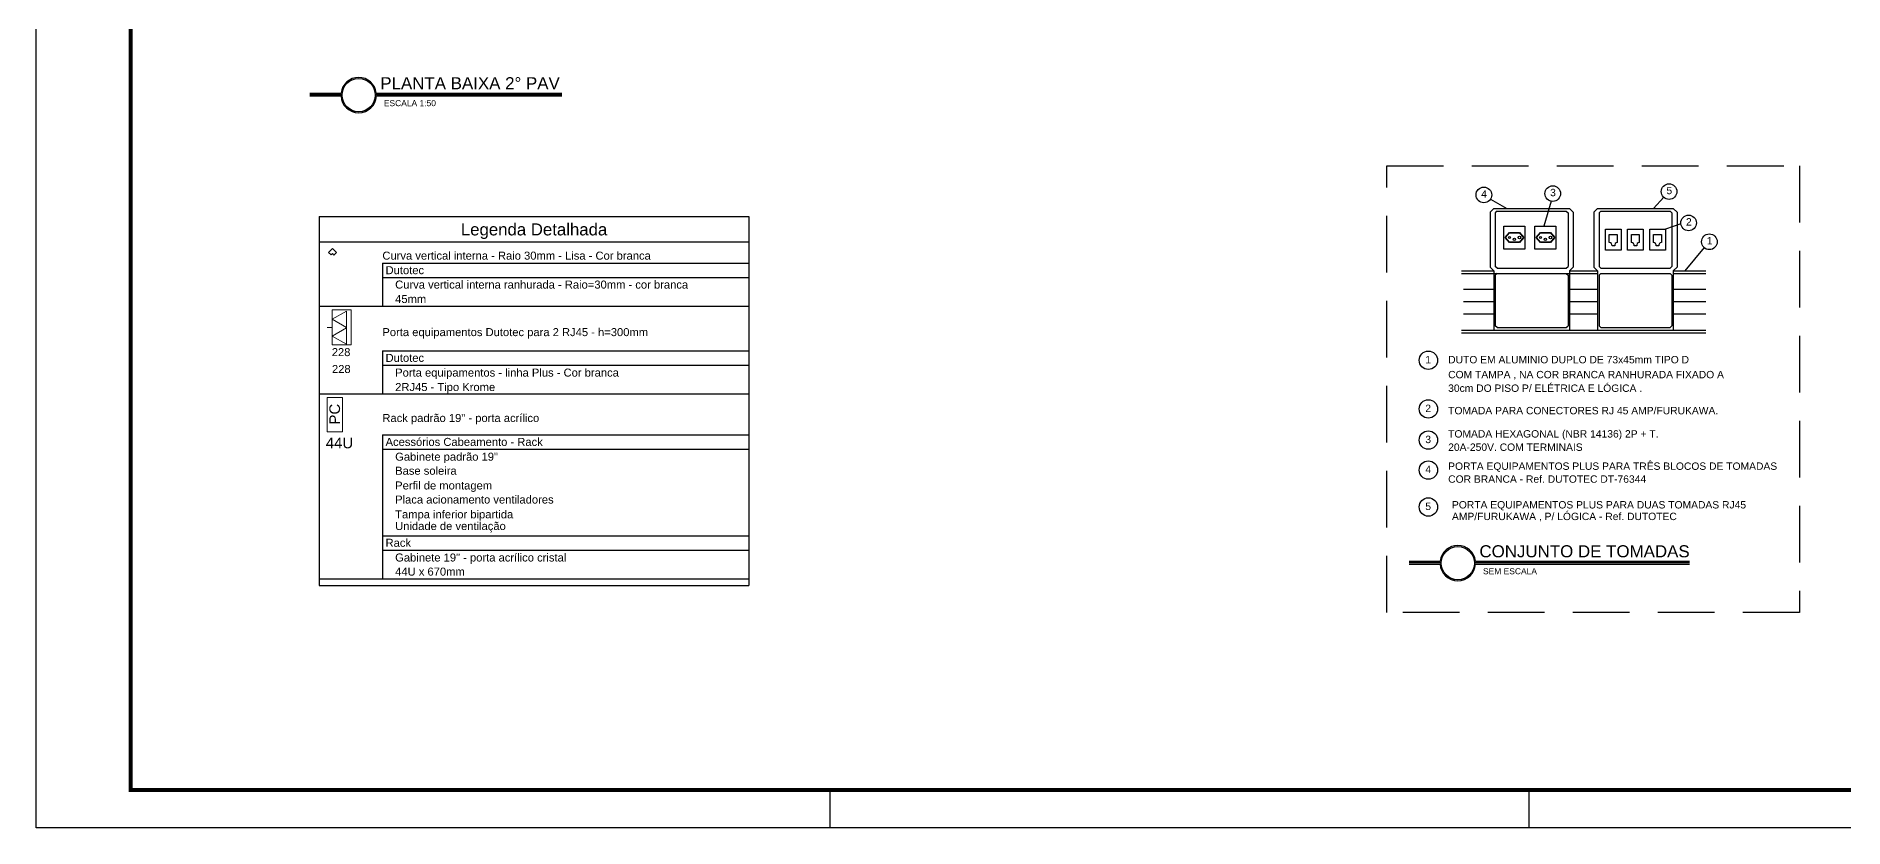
# Model space of a CAD drawing. Header units: millimetres. Extents: x 329 to 8779, y 382 to 3352.
# Drawn here: x 329 to 2721, y 382 to 1430 of the extents above; entities that cross this region are included whole.
import ezdxf

# ---------------------------------------------------------------- set-up
doc = ezdxf.new("R2010")
doc.units = ezdxf.units.MM
doc.linetypes.add('HIDDEN', pattern=[0.375, 0.25, -0.125])
for name, color, linetype in [('03', 3, 'Continuous'), ('07', 7, 'Continuous'), ('ARQ', 8, 'Continuous'), ('LEGENDA', 7, 'Continuous'), ('OUTROS', 3, 'Continuous'), ('ptotel', 3, 'Continuous'), ('TELECO', 6, 'Continuous'), ('texto01', 3, 'Continuous')]:
    doc.layers.add(name, color=color, linetype=linetype)
for name, color, linetype, lineweight in [('CE-Textos pontos', 5, 'Continuous', 20), ('DI-Linhas do quadro', 1, 'Continuous', 30), ('DI-Textos do quadro', 7, 'Continuous', 20), ('DI-Título do quadro', 1, 'Continuous', 30), ('P-SIMBOL', 5, 'Continuous', 20)]:
    doc.layers.add(name, color=color, linetype=linetype, lineweight=lineweight)
doc.styles.add('Arial', font='Arial.ttf')
doc.styles.get("Standard").update_dxf_attribs({"font": 'Arial.ttf'})

# ---------------------------------------------------------------- blocks, each defined once
blk = doc.blocks.new('A1 sem aba')
at = {"layer": 'LEGENDA'}
for p, q in [((-148, 1), (-148, 0)), ((-129.5, 1), (-129.5, 0))]:
    blk.add_line(p, q, dxfattribs=at)
blk.add_lwpolyline([(-169, 59.4), (0, 59.4), (0, 0), (-169, 0), (-169, 59.4)], close=True, dxfattribs=at)
at = {"layer": 'LEGENDA', "const_width": 0.1}
blk.add_lwpolyline([(-1, 58.4), (-1, 1), (-166.5, 1), (-166.5, 58.4)], close=True, dxfattribs=at)

msp = doc.modelspace()

# ---------------------------------------------------------------- linework, layer by layer
at = {"layer": '03', "linetype": 'ByBlock'}
for p, q in [((2272.436, 1163.238), (2278.333, 1169.738)), ((2278.333, 1156.737), (2272.436, 1163.238)), ((2273.099, 1163.238), (2278.551, 1169.247)), ((2278.551, 1157.228), (2273.099, 1163.238)), ((2278.333, 1169.738), (2291.439, 1169.738)), ((2291.439, 1156.737), (2278.333, 1156.737)), ((2278.551, 1169.247), (2291.222, 1169.247)), ((2291.222, 1157.228), (2278.551, 1157.228)), ((2291.222, 1169.247), (2296.673, 1163.238)), ((2296.673, 1163.238), (2291.222, 1157.228)), ((2291.439, 1169.738), (2297.336, 1163.238)), ((2297.336, 1163.238), (2291.439, 1156.737)), ((2313.461, 1163.238), (2319.358, 1169.738)), ((2319.358, 1156.737), (2313.461, 1163.238)), ((2314.124, 1163.238), (2319.575, 1169.247)), ((2319.575, 1157.228), (2314.124, 1163.238)), ((2319.358, 1169.738), (2332.464, 1169.738)), ((2332.464, 1156.737), (2319.358, 1156.737)), ((2319.575, 1169.247), (2332.246, 1169.247)), ((2332.246, 1157.228), (2319.575, 1157.228)), ((2332.246, 1169.247), (2337.698, 1163.238)), ((2337.698, 1163.238), (2332.246, 1157.228)), ((2332.464, 1169.738), (2338.361, 1163.238)), ((2338.361, 1163.238), (2332.464, 1156.737))]:
    msp.add_line(p, q, dxfattribs=at)
for centre, radius in [((2278.333, 1163.238), 1.52), ((2284.886, 1161.004, -876.096), 1.523), ((2291.439, 1163.238), 1.723), ((2319.358, 1163.238), 1.52), ((2325.911, 1161.004, -876.096), 1.523), ((2332.464, 1163.238), 1.723)]:
    msp.add_circle(centre, radius, dxfattribs=at)
at = {"layer": '07'}
for p, q in [((2253.036, 1213.816), (2274.616, 1201.656)), ((2333.52, 1211.159), (2323.808, 1178.444)), ((2482.393, 1216.405), (2468.892, 1201.447)), ((2505.004, 1181.441), (2484.61, 1174.169)), ((2535.726, 1149.991), (2510.178, 1119.034))]:
    msp.add_line(p, q, dxfattribs=at)
at = {"layer": '07', "linetype": 'Continuous'}
for centre, radius in [((2244.407, 1219.563), 10.368), ((2335.593, 1221.317), 10.368), ((2489.466, 1223.985), 10.368), ((2515.317, 1182.516), 10.368), ((2542.799, 1157.571), 10.368), ((2171.049, 1000.822), 12.193), ((2171.049, 936.435), 12.193), ((2171.049, 895.276), 12.193), ((2171.049, 855.585), 12.193), ((2171.049, 806.72), 12.193)]:
    msp.add_circle(centre, radius, dxfattribs=at)
at = {"layer": 'ARQ', "color": 8}
for p, q in [((691.123, 1354.267), (732.363, 1354.267)), ((691.123, 1352.4), (733.631, 1352.4)), ((691.123, 1350.534), (732.248, 1350.534)), ((777.608, 1352.4), (1024.421, 1352.4)), ((778.876, 1354.267), (1024.421, 1354.267)), ((778.991, 1350.534), (1024.421, 1350.534)), ((2145.466, 735.005), (2186.706, 735.005)), ((2145.466, 733.138), (2187.974, 733.138)), ((2145.466, 731.271), (2186.591, 731.271)), ((2231.951, 733.138), (2516.432, 733.138)), ((2233.219, 735.005), (2516.432, 735.005)), ((2233.334, 731.271), (2516.432, 731.271))]:
    msp.add_line(p, q, dxfattribs=at)
for centre in [(755.619, 1351.682), (2209.962, 732.419)]:
    msp.add_circle(centre, 22, dxfattribs=at)
for centre, start, end in [((755.619, 1351.682), 6.343055, 173.656945), ((755.619, 1351.682), 182.81223, 357.18777), ((2209.962, 732.419), 6.343055, 173.656945), ((2209.962, 732.419), 182.81223, 357.18777)]:
    msp.add_arc(centre, 23.4, start, end, dxfattribs=at)
at = {"layer": 'DI-Linhas do quadro', "linetype": 'Continuous'}
for p, q in [((703.4, 1191.168), (1271.95, 1191.168)), ((703.4, 1191.168), (703.4, 702.726)), ((1271.95, 1191.168), (1271.95, 702.726)), ((703.4, 1157.633), (1271.95, 1157.633)), ((787, 1129.393), (1271.95, 1129.393)), ((787, 1129.393), (787, 1072.207)), ((787, 1110.331), (1271.95, 1110.331)), ((703.4, 1072.207), (1271.95, 1072.207)), ((787, 1013.382), (1271.95, 1013.382)), ((787, 1013.382), (787, 956.196)), ((787, 994.32), (1271.95, 994.32)), ((703.4, 956.196), (1271.95, 956.196)), ((787, 902.171), (1271.95, 902.171)), ((787, 902.171), (787, 711.551)), ((787, 883.109), (1271.95, 883.109)), ((787, 768.737), (1271.95, 768.737)), ((787, 749.675), (1271.95, 749.675)), ((703.4, 711.551), (1271.95, 711.551)), ((703.4, 702.726), (1271.95, 702.726))]:
    msp.add_line(p, q, dxfattribs=at)
at = {"layer": 'OUTROS'}
for p, q in [((2257.569, 1201.656), (2252.682, 1196.768)), ((2252.682, 1196.768), (2252.682, 1123.922)), ((2257.569, 1201.656), (2357.794, 1201.656)), ((2261.933, 1198.2), (2259.594, 1195.86)), ((2261.933, 1198.2), (2353.43, 1198.2)), ((2353.43, 1198.2), (2355.769, 1195.86)), ((2357.794, 1201.656), (2362.681, 1196.768)), ((2362.681, 1196.768), (2362.681, 1123.922)), ((2394.901, 1201.656), (2390.014, 1196.768)), ((2390.014, 1196.768), (2390.014, 1123.922)), ((2394.901, 1201.656), (2495.126, 1201.656)), ((2399.265, 1198.2), (2396.926, 1195.86)), ((2399.265, 1198.2), (2490.762, 1198.2)), ((2490.762, 1198.2), (2493.101, 1195.86)), ((2495.126, 1201.656), (2500.013, 1196.768)), ((2500.013, 1196.768), (2500.013, 1123.922)), ((2259.594, 1195.86), (2259.594, 1124.83)), ((2271.062, 1178.444), (2298.71, 1178.444)), ((2271.062, 1148.031), (2271.062, 1178.444)), ((2298.71, 1178.444), (2298.71, 1148.031)), ((2312.087, 1148.031), (2312.087, 1178.444)), ((2312.087, 1178.444), (2339.735, 1178.444)), ((2339.735, 1178.444), (2339.735, 1148.031)), ((2355.769, 1195.86), (2355.769, 1124.83)), ((2396.926, 1195.86), (2396.926, 1124.83)), ((2405.418, 1174.169), (2426.154, 1174.169)), ((2405.418, 1146.521), (2405.418, 1174.169)), ((2426.154, 1174.169), (2426.154, 1146.521)), ((2434.646, 1174.169), (2455.382, 1174.169)), ((2434.646, 1146.521), (2434.646, 1174.169)), ((2455.382, 1174.169), (2455.382, 1146.521)), ((2463.873, 1174.169), (2484.61, 1174.169)), ((2463.873, 1146.521), (2463.873, 1174.169)), ((2484.61, 1174.169), (2484.61, 1146.521)), ((2493.101, 1195.86), (2493.101, 1124.83)), ((2261.933, 1122.49), (2259.594, 1124.83)), ((2298.71, 1148.031), (2271.062, 1148.031)), ((2339.735, 1148.031), (2312.087, 1148.031)), ((2353.43, 1122.49), (2355.769, 1124.83)), ((2399.265, 1122.49), (2396.926, 1124.83)), ((2426.154, 1146.521), (2405.418, 1146.521)), ((2455.382, 1146.521), (2434.646, 1146.521)), ((2484.61, 1146.521), (2463.873, 1146.521)), ((2490.762, 1122.49), (2493.101, 1124.83)), ((2257.569, 1119.034), (2252.682, 1123.922)), ((2257.569, 1119.034), (2257.569, 1040.722)), ((2261.933, 1115.578), (2259.594, 1113.239)), ((2259.594, 1113.239), (2259.594, 1046.517)), ((2261.933, 1122.49), (2353.43, 1122.49)), ((2261.933, 1115.578), (2353.43, 1115.578)), ((2353.43, 1115.578), (2355.769, 1113.239)), ((2355.769, 1113.239), (2355.769, 1046.517)), ((2357.794, 1119.034), (2362.681, 1123.922)), ((2357.794, 1119.034), (2357.794, 1040.722)), ((2394.901, 1119.034), (2390.014, 1123.922)), ((2394.901, 1119.034), (2394.901, 1040.722)), ((2399.265, 1115.578), (2396.926, 1113.239)), ((2396.926, 1113.239), (2396.926, 1046.517)), ((2399.265, 1122.49), (2490.762, 1122.49)), ((2399.265, 1115.578), (2490.762, 1115.578)), ((2490.762, 1115.578), (2493.101, 1113.239)), ((2493.101, 1113.239), (2493.101, 1046.517)), ((2495.126, 1119.034), (2500.013, 1123.922)), ((2495.126, 1119.034), (2495.126, 1040.722)), ((2261.933, 1044.178), (2259.594, 1046.517)), ((2261.933, 1044.178), (2353.43, 1044.178)), ((2353.43, 1044.178), (2355.769, 1046.517)), ((2399.265, 1044.178), (2396.926, 1046.517)), ((2399.265, 1044.178), (2490.762, 1044.178)), ((2490.762, 1044.178), (2493.101, 1046.517))]:
    msp.add_line(p, q, dxfattribs=at)
at = {"layer": 'OUTROS', "color": 3}
for p, q in [((2214.629, 1119.034), (2257.569, 1119.034)), ((2357.794, 1119.034), (2375.848, 1119.034)), ((2375.848, 1119.034), (2394.901, 1119.034)), ((2495.126, 1119.034), (2538.108, 1119.034)), ((2214.629, 1037.266), (2538.108, 1037.266))]:
    msp.add_line(p, q, dxfattribs=at)
at = {"layer": 'OUTROS', "color": 7}
for p, q in [((2214.629, 1115.578), (2375.848, 1115.578)), ((2375.848, 1115.578), (2394.901, 1115.578)), ((2495.126, 1115.578), (2538.108, 1115.578)), ((2214.629, 1040.722), (2538.108, 1040.722))]:
    msp.add_line(p, q, dxfattribs=at)
at = {"layer": 'OUTROS', "color": 252}
for p, q in [((2217.329, 1094.834), (2257.569, 1094.834)), ((2217.329, 1078.458), (2257.569, 1078.458)), ((2357.794, 1094.834), (2375.848, 1094.834)), ((2357.794, 1078.458), (2375.848, 1078.458)), ((2375.848, 1094.834), (2394.901, 1094.834)), ((2375.848, 1078.458), (2394.901, 1078.458)), ((2495.126, 1094.834), (2538.108, 1094.834)), ((2495.126, 1078.458), (2538.108, 1078.458)), ((2217.329, 1062.081), (2257.569, 1062.081)), ((2357.794, 1062.081), (2375.848, 1062.081)), ((2375.848, 1062.081), (2394.901, 1062.081)), ((2495.126, 1062.081), (2538.108, 1062.081))]:
    msp.add_line(p, q, dxfattribs=at)
at = {"layer": 'P-SIMBOL'}
for p, q in [((721.15, 1148.565), (715.9, 1143.365)), ((721.15, 1148.565), (726.3, 1143.365)), ((719.2, 1140.115), (715.9, 1143.365)), ((721.05, 1141.965), (719.2, 1140.115)), ((721.05, 1141.965), (722.95, 1140.065)), ((722.95, 1140.065), (726.3, 1143.365)), ((720.55, 1055.022), (720.55, 1067.522)), ((733.05, 1067.522), (720.55, 1067.522)), ((720.55, 1055.022), (739.3, 1065.872)), ((720.55, 1055.022), (720.55, 1021.122)), ((739.3, 1044.172), (720.55, 1055.022)), ((733.05, 1067.522), (745.55, 1067.522)), ((739.3, 1065.872), (739.3, 1044.172)), ((745.55, 1055.022), (745.55, 1067.522)), ((745.55, 1055.022), (745.55, 1021.122)), ((720.55, 1044.322), (714, 1044.322)), ((720.55, 1032.822), (739.3, 1043.672)), ((739.3, 1021.972), (720.55, 1032.822)), ((739.3, 1043.672), (739.3, 1021.972)), ((733.05, 1021.122), (720.55, 1021.122)), ((733.05, 1021.122), (745.55, 1021.122))]:
    msp.add_line(p, q, dxfattribs=at)
msp.add_lwpolyline([(714, 951.511), (734, 951.511), (734, 906.311), (714, 906.311), (714, 951.511)], dxfattribs=at)
at = {"layer": 'ptotel', "linetype": 'Continuous'}
for points in [[(2420.866, 1156.669, 0.46046148), (2417.635, 1152.117), (2413.983, 1152.117, 0.44371797), (2410.399, 1156.669), (2410.399, 1167.057), (2420.866, 1167.057)], [(2450.094, 1156.669, 0.46046148), (2446.862, 1152.117), (2443.21, 1152.117, 0.44371797), (2439.627, 1156.669), (2439.627, 1167.057), (2450.094, 1167.057)], [(2479.322, 1156.669, 0.46046148), (2476.09, 1152.117), (2472.438, 1152.117, 0.44371797), (2468.855, 1156.669), (2468.855, 1167.057), (2479.322, 1167.057)]]:
    msp.add_lwpolyline(points, format="xyb", close=True, dxfattribs=at)
at = {"layer": 'TELECO', "color": 6, "linetype": 'HIDDEN', "ltscale": 300}
msp.add_lwpolyline([(2116.131, 1258.095), (2662.268, 1258.095), (2662.268, 666.902), (2116.131, 666.902)], close=True, dxfattribs=at)

# ---------------------------------------------------------------- block references
at = {"layer": 'LEGENDA', "xscale": 49.99999999947613, "yscale": 49.99999999947613, "zscale": 49.99999999947613}
msp.add_blockref('A1 sem aba', (8778.869, 382.199), dxfattribs=at)

# ---------------------------------------------------------------- texts
at = {"layer": 'ARQ', "color": 8, "style": 'Arial'}
for s, height, p in [('PLANTA BAIXA 2° PAV', 16, (784.226, 1359.363)), ('ESCALA 1:50', 8, (788.932, 1337)), ('CONJUNTO DE TOMADAS', 16, (2238.569, 740.101)), ('SEM ESCALA ', 8, (2243.275, 717.738))]:
    msp.add_text(s, height=height, dxfattribs=at).set_placement(p)
at = {"layer": 'CE-Textos pontos', "char_height": 10.59, "width": 38.124, "attachment_point": 8, "line_spacing_factor": 0.798, "style": 'Arial'}
for insert in [(732.342, 1006.152), (732.642, 983.802)]:
    msp.add_mtext('228', dxfattribs=dict(at, insert=insert))
at = {"layer": 'DI-Textos do quadro', "char_height": 10.59, "attachment_point": 7, "line_spacing_factor": 0.798, "style": 'Arial'}
for s, insert, width in [('Curva vertical interna - Raio 30mm - Lisa - Cor branca', (787, 1133.813), 686.232), ('Dutotec', (791.2, 1114.563), 88.956), ('Curva vertical interna ranhurada - Raio=30mm - cor branca', (803.9, 1095.513), 724.356), ('45mm', (803.9, 1076.463), 50.832), ('Porta equipamentos Dutotec para 2 RJ45 - h=300mm', (787, 1029.568), 609.984), ('Dutotec', (791.2, 998.563), 88.956), ('Porta equipamentos - linha Plus - Cor branca', (803.9, 976.018), 559.152), ('2RJ45 - Tipo Krome', (803.9, 956.918), 228.744), ('Rack padrão 19" - porta acrílico', (787, 915.968), 406.656), ('Acessórios Cabeamento - Rack', (791.2, 887.363), 355.824), ('Gabinete padrão 19"', (803.9, 864.768), 241.452), ('Base soleira', (803.9, 849.213), 152.496), ('Perfil de montagem', (803.9, 826.668), 228.744), ('Placa acionamento ventiladores', (803.9, 811.113), 381.24), ('Tampa inferior bipartida', (803.9, 788.518), 304.992), ('Unidade de ventilação', (803.9, 772.963), 266.868), ('Rack', (791.2, 753.913), 50.832), ('Gabinete 19" - porta acrílico cristal', (803.9, 731.368), 470.196), ('44U x 670mm', (803.9, 715.763), 139.788)]:
    msp.add_mtext(s, dxfattribs=dict(at, insert=insert, width=width))
at = {"layer": 'DI-Título do quadro', "insert": (987.7, 1161.218), "char_height": 15.885, "width": 324.054, "attachment_point": 8, "line_spacing_factor": 0.798, "style": 'Arial'}
msp.add_mtext('Legenda Detalhada', dxfattribs=at)
at = {"layer": 'P-SIMBOL', "insert": (731.14, 929.507), "char_height": 14.12, "width": 33.888, "attachment_point": 8, "rotation": 90.00021, "line_spacing_factor": 0.798, "style": 'Arial'}
msp.add_mtext('PC', dxfattribs=at)
at = {"layer": 'P-SIMBOL', "insert": (730.195, 884.156), "char_height": 14.12, "width": 50.832, "attachment_point": 8, "line_spacing_factor": 0.798, "style": 'Arial'}
msp.add_mtext('44U', dxfattribs=at)
at = {"layer": 'texto01', "linetype": 'Continuous'}
for s, height, p in [('4', 9.754, (2240.951, 1216.107)), ('3', 9.754, (2332.137, 1217.861)), ('5', 9.754, (2486.01, 1220.529)), ('2', 9.754, (2511.861, 1179.06)), ('1', 9.754, (2539.343, 1154.115)), ('1', 9.754, (2166.984, 996.758)), ('DUTO EM ALUMINIO DUPLO DE 73x45mm TIPO D', 9.75425, (2197.195, 996.758)), ('COM TAMPA , NA COR BRANCA RANHURADA FIXADO A', 9.75425, (2197.195, 976.994)), ('30cm DO PISO P/ ELÉTRICA E LÓGICA .', 9.75425, (2197.195, 959.028)), ('2', 9.754, (2166.984, 932.37)), ('TOMADA PARA CONECTORES RJ 45 AMP/FURUKAWA.', 9.75425, (2197.195, 929.352)), ('3', 9.754, (2166.984, 891.211)), ('TOMADA HEXAGONAL (NBR 14136) 2P + T.', 9.75425, (2197.195, 898.579)), ('20A-250V. COM TERMINAIS', 9.75425, (2197.195, 880.975)), ('4', 9.754, (2166.984, 851.52)), ('PORTA EQUIPAMENTOS PLUS PARA TRÊS BLOCOS DE TOMADAS  ', 9.75425, (2197.195, 855.866)), ('COR BRANCA - Ref. DUTOTEC DT-76344', 9.75425, (2197.195, 838.779)), ('PORTA EQUIPAMENTOS PLUS PARA DUAS TOMADAS RJ45', 9.75425, (2202.215, 804.749)), ('5', 9.754, (2166.984, 802.656)), ('AMP/FURUKAWA , P/ LÓGICA - Ref. DUTOTEC ', 9.75425, (2202.215, 789.374))]:
    msp.add_text(s, height=height, dxfattribs=at).set_placement(p)

doc.saveas('drawing.dxf')
